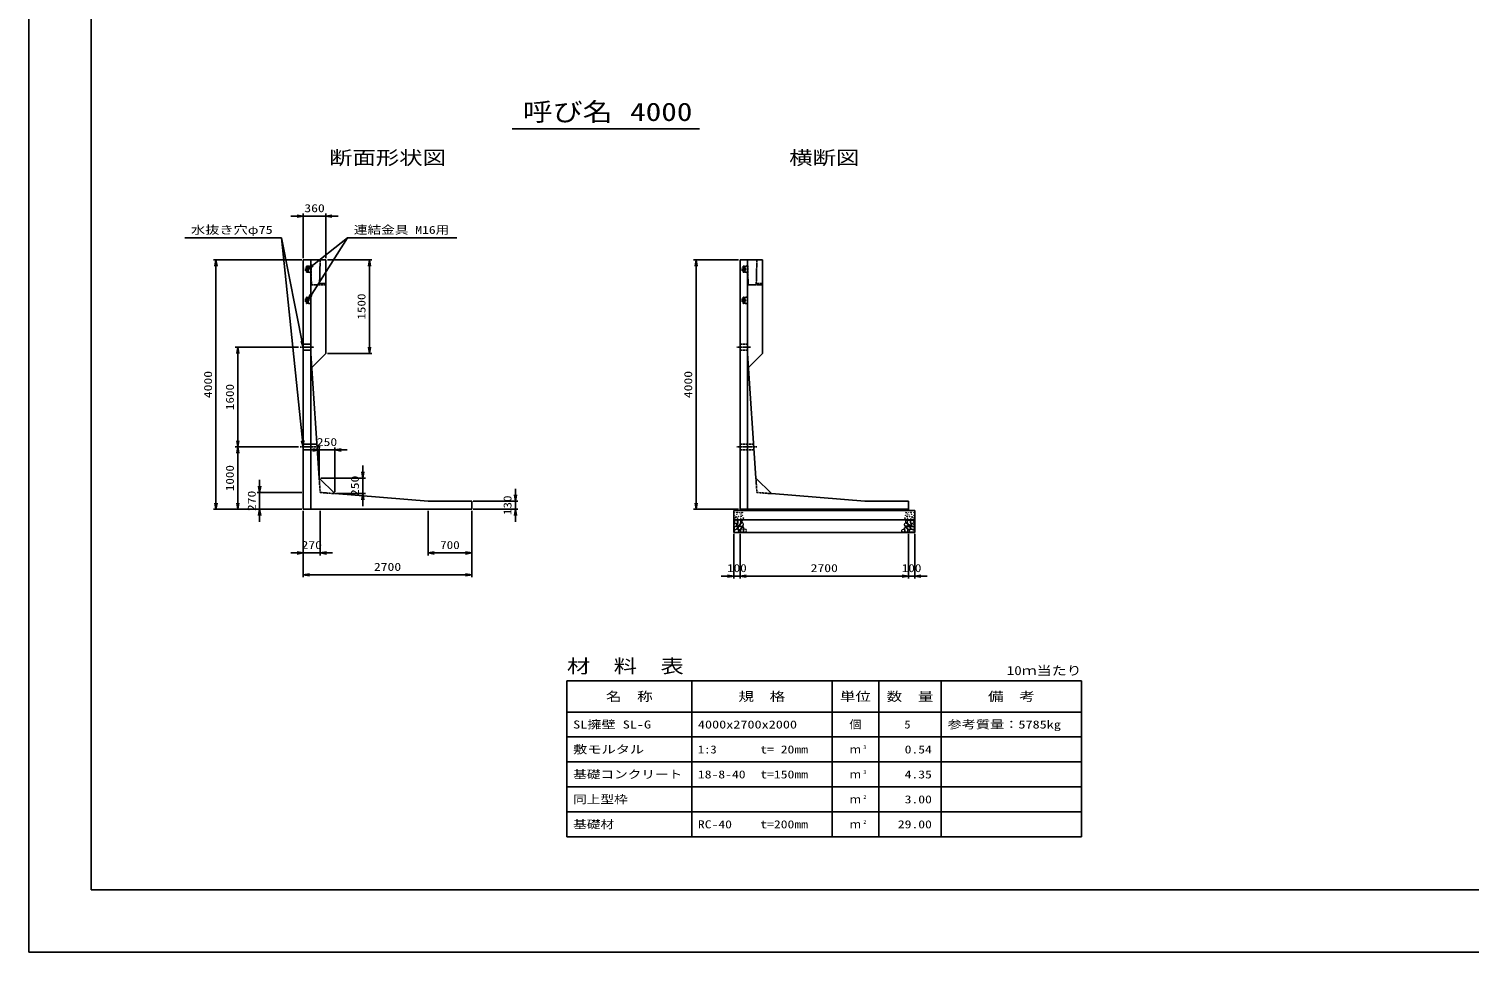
# Model space of a CAD drawing. Units: millimetres at full size. Extents: x 0 to 42050, y 0 to 29700.
# Drawn here: x 0 to 23088, y 0 to 14803 of the extents above; entities that cross this region are included whole.
import ezdxf
from ezdxf.enums import TextEntityAlignment as Align

# ---------------------------------------------------------------- set-up
doc = ezdxf.new("R2010")
doc.units = ezdxf.units.MM
doc.linetypes.add('CHAIN', pattern=[18.5, 12, -1.5, 3.5, -1.5])
doc.linetypes.add('DASHED_SPACED', pattern=[12, 6, -6])
for name, color, linetype, lineweight in [('D-BMK', 2, 'CHAIN', 25), ('D-DCR-HCHn', 4, 'Continuous', 9), ('D-MTR-FRAM', 7, 'Continuous', 25), ('D-MTR-LINE', 7, 'Continuous', 25), ('D-STR-DIM', 7, 'Continuous', 25), ('D-STR-STRn', 1, 'Continuous', 25), ('D-STR-TXT', 7, 'Continuous', 25), ('D-TTL', 2, 'Continuous', 25), ('D-TTL-TXT', 7, 'Continuous', 25)]:
    doc.layers.add(name, color=color, linetype=linetype, lineweight=lineweight)
doc.layers.add('D-MTR', color=7, linetype='Continuous')
doc.layers.add('D-MTR-TXT', color=7, linetype='Continuous')
doc.styles.add('ＭＳ ゴシック', font='')
doc.styles.get('ＭＳ ゴシック').set_extended_font_data('MS Gothic')

# ---------------------------------------------------------------- blocks, each defined once
blk = doc.blocks.new('open_arrow')
at = {"color": 0, "linetype": 'Continuous', "lineweight": -2}
blk.add_lwpolyline([(7.5, 1.25), (0, 0), (7.5, -1.25)], dxfattribs=at)
blk = doc.blocks.new('30KN')
at = {"color": 1, "linetype": 'DASHED_SPACED', "lineweight": 25}
for p, q in [((-85, 19.095), (-85, -19.095)), ((-58, 31.14), (-76.155, 29.028)), ((-68, 47.5), (-68, 45.66)), ((-65.5, 41.33), (-60.5, 38.443)), ((-54, 46), (-62.257, 46)), ((-40.306, 45.707), (-41.691, 35.314)), ((0, 53), (-37.704, 48.287)), ((0, -53), (0, 53)), ((-76.155, -29.028), (-58, -31.14)), ((-68, -47.5), (-68, -45.66)), ((-65.5, -41.33), (-60.5, -38.443)), ((-54, -46), (-62.257, -46)), ((-41.691, -35.314), (-40.306, -45.707)), ((-37.704, -48.287), (0, -53))]:
    blk.add_line(p, q, dxfattribs=at)
at = {"color": 1, "linetype": 'Continuous', "lineweight": 25}
for p, q in [((-58, 42), (-58, 21.448)), ((-46, 46), (-54, 46)), ((-42, 42), (-42, 21.448)), ((-58, -42), (-58, -21.448)), ((-46, -46), (-54, -46)), ((-42, -42), (-42, -21.448))]:
    blk.add_line(p, q, dxfattribs=at)
blk.add_circle((-50, 0), 13, dxfattribs=at)
at = {"color": 1, "linetype": 'DASHED_SPACED', "lineweight": 25}
for centre, radius, start, end in [((-75, 19.095), 10, 96.63251, 180), ((-66.5, 47.5), 1.5, 19.47123, 180), ((-63, 45.66), 5, 180, 240), ((-62.257, 49), 3, 199.47122, 270), ((-63, 34.113), 5, 0, 60), ((-37.332, 45.31), 3, 97.12502, 172.40536), ((-75, -19.095), 10, 180, 263.36749), ((-63, -45.66), 5, 120, 180), ((-66.5, -47.5), 1.5, 180, 340.57225), ((-62.257, -49), 3, 90, 160.55052), ((-63, -34.113), 5, 300, 0), ((-37.332, -45.31), 3, 187.59464, 262.87498)]:
    blk.add_arc(centre, radius, start, end, dxfattribs=at)
at = {"color": 1, "linetype": 'Continuous', "lineweight": 25}
for centre, radius, start, end in [((-50, 0), 18, 129.95842, 230.0969), ((-68, 21.448), 10, 310.0894, 0), ((-54, 42), 4, 90, 180), ((-46, 42), 4, 0, 90), ((-44.665, 35.71), 3, 332.67182, 352.40536), ((-32, 21.448), 10, 180, 229.9948), ((-50, 0), 18, 310.0052, 50.12245), ((-68, -21.448), 10, 0, 49.9948), ((-54, -42), 4, 180, 270), ((-46, -42), 4, 270, 0), ((-32, -21.448), 10, 130.0052, 180), ((-44.665, -35.71), 3, 7.59464, 27.32818)]:
    blk.add_arc(centre, radius, start, end, dxfattribs=at)

msp = doc.modelspace()

# ---------------------------------------------------------------- linework, layer by layer
at = {"layer": 'D-BMK'}
for p, q in [((4350, 9700), (4570, 9700)), ((11350, 9700), (11570, 9700)), ((4350, 8100), (4670.897, 8100)), ((11350, 8100), (11670.897, 8100))]:
    msp.add_line(p, q, dxfattribs=at)
at = {"layer": 'D-BMK', "linetype": 'DASHED_SPACED'}
for p, q in [((4670, 7370), (4654.46, 7601.026)), ((11670, 7370), (11654.46, 7601.026)), ((4670, 7370), (4904.46, 7351.026)), ((11670, 7370), (11904.46, 7351.026))]:
    msp.add_line(p, q, dxfattribs=at)
at = {"layer": 'D-DCR-HCHn'}
for points in [[(11307.281, 6863.808), (11300.346, 6843.005), (11309.592, 6829.136), (11332.707, 6826.824), (11348.488, 6833.599), (11341.952, 6849.939), (11346.575, 6859.185), (11337.33, 6868.431), (11323.461, 6873.053)], [(11351.155, 6787.009), (11368.277, 6812.692), (11366.137, 6819.112), (11342.594, 6825.533), (11321.192, 6823.393), (11306.21, 6810.551), (11304.07, 6795.57), (11306.21, 6780.588), (11323.332, 6776.308)], [(11359.716, 6733.503), (11374.698, 6739.924), (11378.978, 6761.326), (11370.417, 6776.308), (11355.435, 6780.588), (11336.173, 6778.448), (11314.771, 6769.887), (11304.07, 6757.045), (11304.07, 6742.064), (11310.49, 6733.503), (11336.173, 6735.643)], [(11351.198, 6921.594), (11330.395, 6926.217), (11311.904, 6916.971), (11309.592, 6896.168), (11314.215, 6879.988), (11337.33, 6873.053), (11353.51, 6873.053), (11360.444, 6884.611), (11360.444, 6910.037)], [(11369.69, 6923.906), (11362.756, 6903.102), (11365.067, 6879.988), (11348.887, 6854.562), (11369.69, 6843.005), (11392.805, 6854.562), (11406.673, 6873.053), (11411.296, 6903.102), (11406.673, 6919.283), (11392.805, 6926.217)], [(11374.313, 6843.005), (11362.756, 6833.759), (11367.379, 6826.824), (11383.559, 6826.824), (11390.493, 6829.136), (11395.116, 6838.382), (11388.182, 6845.316)], [(11411.082, 6787.009), (11421.783, 6812.692), (11413.222, 6823.393), (11387.539, 6823.393), (11376.838, 6819.112), (11366.137, 6804.131), (11366.137, 6791.289), (11376.838, 6774.167), (11389.679, 6772.027)], [(11406.801, 6739.924), (11406.801, 6765.606), (11396.1, 6772.027), (11385.399, 6765.606), (11383.259, 6750.625), (11385.399, 6737.783), (11400.381, 6733.503)], [(11408.985, 6868.431), (11397.427, 6840.693), (11406.673, 6829.136), (11434.411, 6829.136), (11445.968, 6833.759), (11457.525, 6849.939), (11457.525, 6863.808), (11445.968, 6882.299), (11432.099, 6884.611)], [(11447.466, 6735.643), (11453.886, 6754.905), (11451.746, 6776.308), (11466.728, 6799.85), (11447.466, 6810.551), (11426.063, 6799.85), (11413.222, 6782.728), (11408.941, 6754.905), (11413.222, 6739.924), (11426.063, 6733.503)], [(11413.608, 6919.283), (11413.608, 6891.545), (11425.165, 6884.611), (11436.722, 6891.545), (11439.034, 6907.725), (11436.722, 6921.594), (11420.542, 6926.217)], [(11443.185, 6810.551), (11453.886, 6819.112), (11449.606, 6825.533), (11434.624, 6825.533), (11428.204, 6823.393), (11423.923, 6814.832), (11430.344, 6808.411)], [(11464.588, 6737.783), (11483.85, 6733.503), (11500.972, 6742.064), (11503.112, 6761.326), (11498.831, 6776.308), (11477.429, 6782.728), (11462.447, 6782.728), (11456.027, 6772.027), (11456.027, 6748.484)], [(14030.412, 6737.783), (14011.15, 6733.503), (13994.028, 6742.064), (13991.888, 6761.326), (13996.169, 6776.308), (14017.571, 6782.728), (14032.553, 6782.728), (14038.973, 6772.027), (14038.973, 6748.484)], [(14047.534, 6735.643), (14041.114, 6754.905), (14043.254, 6776.308), (14028.272, 6799.85), (14047.534, 6810.551), (14068.937, 6799.85), (14081.778, 6782.728), (14086.059, 6754.905), (14081.778, 6739.924), (14068.937, 6733.503)], [(14086.015, 6868.431), (14097.573, 6840.693), (14088.327, 6829.136), (14060.589, 6829.136), (14049.032, 6833.759), (14037.475, 6849.939), (14037.475, 6863.808), (14049.032, 6882.299), (14062.901, 6884.611)], [(14051.815, 6810.551), (14041.114, 6819.112), (14045.394, 6825.533), (14060.376, 6825.533), (14066.796, 6823.393), (14071.077, 6814.832), (14064.656, 6808.411)], [(14081.392, 6919.283), (14081.392, 6891.545), (14069.835, 6884.611), (14058.278, 6891.545), (14055.966, 6907.725), (14058.278, 6921.594), (14074.458, 6926.217)], [(14083.918, 6787.009), (14073.217, 6812.692), (14081.778, 6823.393), (14107.461, 6823.393), (14118.162, 6819.112), (14128.863, 6804.131), (14128.863, 6791.289), (14118.162, 6774.167), (14105.321, 6772.027)], [(14125.31, 6923.906), (14132.244, 6903.102), (14129.933, 6879.988), (14146.113, 6854.562), (14125.31, 6843.005), (14102.195, 6854.562), (14088.327, 6873.053), (14083.704, 6903.102), (14088.327, 6919.283), (14102.195, 6926.217)], [(14088.199, 6739.924), (14088.199, 6765.606), (14098.9, 6772.027), (14109.601, 6765.606), (14111.741, 6750.625), (14109.601, 6737.783), (14094.62, 6733.503)], [(14120.687, 6843.005), (14132.244, 6833.759), (14127.621, 6826.824), (14111.441, 6826.824), (14104.507, 6829.136), (14099.884, 6838.382), (14106.818, 6845.316)], [(14135.284, 6733.503), (14120.302, 6739.924), (14116.022, 6761.326), (14124.583, 6776.308), (14139.565, 6780.588), (14158.827, 6778.448), (14180.229, 6769.887), (14190.93, 6757.045), (14190.93, 6742.064), (14184.51, 6733.503), (14158.827, 6735.643)], [(14143.845, 6787.009), (14126.723, 6812.692), (14128.863, 6819.112), (14152.406, 6825.533), (14173.808, 6823.393), (14188.79, 6810.551), (14190.93, 6795.57), (14188.79, 6780.588), (14171.668, 6776.308)], [(14143.802, 6921.594), (14164.605, 6926.217), (14183.096, 6916.971), (14185.408, 6896.168), (14180.785, 6879.988), (14157.67, 6873.053), (14141.49, 6873.053), (14134.556, 6884.611), (14134.556, 6910.037)], [(14187.719, 6863.808), (14194.654, 6843.005), (14185.408, 6829.136), (14162.293, 6826.824), (14146.512, 6833.599), (14153.048, 6849.939), (14148.425, 6859.185), (14157.67, 6868.431), (14171.539, 6873.053)]]:
    msp.add_lwpolyline(points, close=True, dxfattribs=at)
for centre, radius in [((11308.582, 7046.944), 2.4), ((11309.495, 7004.135), 2.4), ((11318.007, 6960.914), 2.4), ((11337.576, 6976.202), 6), ((11349.833, 7021.609), 2.4), ((11355.172, 7050.324), 6), ((11358.5, 6957.658), 2.4), ((11375.12, 6983.919), 2.4), ((11386.285, 7011.178), 2.4), ((11395.523, 7045.012), 2.4), ((11410.738, 6957.256), 2.4), ((11416.171, 6987.275), 6), ((11414.11, 7023.485), 2.4), ((11435.179, 7047.136), 6), ((11441.323, 7005.152), 2.4), ((11452.724, 6957.776), 6), ((14043.276, 6957.776), 6), ((14054.677, 7005.152), 2.4), ((14060.821, 7047.136), 6), ((14079.829, 6987.275), 6), ((14081.89, 7023.485), 2.4), ((14085.262, 6957.256), 2.4), ((14100.477, 7045.012), 2.4), ((14109.715, 7011.178), 2.4), ((14120.88, 6983.919), 2.4), ((14140.828, 7050.324), 6), ((14137.5, 6957.658), 2.4), ((14146.167, 7021.609), 2.4), ((14158.424, 6976.202), 6), ((14177.993, 6960.914), 2.4), ((14186.505, 7004.135), 2.4), ((14187.418, 7046.944), 2.4)]:
    msp.add_circle(centre, radius, dxfattribs=at)
at = {"layer": 'D-MTR-FRAM'}
for p, q in [((8625, 4350), (16875, 4350)), ((8625, 4350), (8625, 1850)), ((16875, 4350), (16875, 1850)), ((8625, 1850), (16875, 1850))]:
    msp.add_line(p, q, dxfattribs=at)
at = {"layer": 'D-MTR-LINE'}
for p, q in [((10625, 4350), (10625, 1850)), ((12875, 4350), (12875, 1850)), ((13625, 4350), (13625, 1850)), ((14625, 4350), (14625, 1850)), ((8625, 3850), (16875, 3850)), ((8625, 3450), (16875, 3450)), ((8625, 3050), (16875, 3050)), ((8625, 2650), (16875, 2650)), ((8625, 2250), (16875, 2250))]:
    msp.add_line(p, q, dxfattribs=at)
at = {"layer": 'D-STR-DIM'}
for p, q in [((4200, 11800), (4960, 11800)), ((4400, 11125), (4400, 11840)), ((4760, 11125), (4760, 11840)), ((4375, 11100), (2960, 11100)), ((3000, 7100), (3000, 11100)), ((4785, 11100), (5500, 11100)), ((5460, 11100), (5460, 9600)), ((11375, 11100), (10656.528, 11100)), ((10696.528, 11100), (10696.528, 7100)), ((4325, 9700), (3310, 9700)), ((3350, 8100), (3350, 9700)), ((4785, 9600), (5500, 9600)), ((4325, 8100), (3310, 8100)), ((4325, 8100), (3310, 8100)), ((3350, 7100), (3350, 8100)), ((4654.46, 7626.026), (4654.46, 8091.026)), ((4904.46, 7376.026), (4904.46, 8091.026)), ((5104.46, 8051.026), (4454.46, 8051.026)), ((5354.46, 7801.026), (5354.46, 7151.026)), ((3700, 6900), (3700, 7570)), ((4679.46, 7601.026), (5394.46, 7601.026)), ((7800, 7430), (7800, 6900)), ((4375, 7370), (3660, 7370)), ((4929.46, 7351.026), (5394.46, 7351.026)), ((7125, 7230), (7840, 7230)), ((4375, 7100), (2960, 7100)), ((4375, 7100), (3310, 7100)), ((4375, 7100), (3660, 7100)), ((4400, 7075), (4400, 6360)), ((4400, 7075), (4400, 6010)), ((4670, 7075), (4670, 6360)), ((6400, 7075), (6400, 6360)), ((7100, 7075), (7100, 6360)), ((7100, 7075), (7100, 6010)), ((7125, 7100), (7840, 7100)), ((11375, 7100), (10656.528, 7100)), ((11300, 6705), (11300, 5990)), ((11400, 6705), (11400, 5990)), ((11400, 6705), (11400, 5990)), ((14100, 6705), (14100, 5990)), ((14100, 6705), (14100, 5990)), ((14200, 6705), (14200, 5990)), ((4200, 6400), (4870, 6400)), ((6400, 6400), (7100, 6400)), ((4400, 6050), (7100, 6050)), ((11600, 6030), (11100, 6030)), ((11400, 6030), (14100, 6030)), ((13900, 6030), (14400, 6030))]:
    msp.add_line(p, q, dxfattribs=at)
at = {"layer": 'D-STR-STRn'}
for p, q in [((4400, 11100), (4400, 7100)), ((4400, 11100), (4760, 11100)), ((4520, 7100), (4520, 11100)), ((4760, 11100), (4760, 9600)), ((11400, 11100), (11400, 7100)), ((11400, 11100), (11760, 11100)), ((11520, 7100), (11520, 11100)), ((11760, 11100), (11760, 9600)), ((4520, 9600), (4654.46, 7601.026)), ((4760, 9600), (4535.126, 9375.126)), ((11520, 9600), (11654.46, 7601.026)), ((11760, 9600), (11535.126, 9375.126)), ((4904.46, 7351.026), (4654.46, 7601.026)), ((11904.46, 7351.026), (11654.46, 7601.026)), ((4904.46, 7351.026), (6400, 7230)), ((7100, 7230), (6400, 7230)), ((7100, 7100), (7100, 7230)), ((11904.46, 7351.026), (13400, 7230)), ((14100, 7230), (13400, 7230)), ((14100, 7100), (14100, 7230)), ((4400, 7100), (7100, 7100)), ((11300, 6730), (11300, 7080)), ((11300, 7080), (14200, 7080)), ((11300, 6930), (14200, 6930)), ((11400, 7100), (13616, 7100)), ((11400, 7100), (11400, 7080)), ((11400, 7100), (14100, 7100)), ((14100, 7100), (14100, 7080)), ((14200, 7080), (14200, 6730)), ((11300, 6730), (14200, 6730))]:
    msp.add_line(p, q, dxfattribs=at)
at = {"layer": 'D-STR-STRn', "linetype": 'DASHED_SPACED'}
for p, q in [((4520, 11100), (4530, 10700)), ((4660, 10700), (4670, 11100)), ((11520, 11100), (11530, 10700)), ((11660, 10700), (11670, 11100)), ((4530, 10700), (4660, 10700)), ((4660, 10700), (4760, 10700)), ((4660.5, 10720), (4760, 10720)), ((11530, 10700), (11660, 10700)), ((11660, 10700), (11760, 10700)), ((11660.5, 10720), (11760, 10720)), ((4400, 9746.875), (4520, 9746.875)), ((11400, 9746.875), (11520, 9746.875)), ((4400, 9653.125), (4520, 9653.125)), ((11400, 9653.125), (11520, 9653.125)), ((4400, 8146.875), (4617.744, 8146.875)), ((11400, 8146.875), (11617.744, 8146.875)), ((4400, 8053.125), (4624.05, 8053.125)), ((11400, 8053.125), (11624.05, 8053.125))]:
    msp.add_line(p, q, dxfattribs=at)
at = {"layer": 'D-STR-TXT'}
for p, q in [((4050, 11450), (2500, 11450)), ((4400, 9700), (4050, 11450)), ((4400, 8100), (4050, 11450)), ((4470, 10450), (5110, 11450)), ((4470, 10950), (5110, 11450)), ((5110, 11450), (6860, 11450))]:
    msp.add_line(p, q, dxfattribs=at)
at = {"layer": 'D-TTL'}
for points in [[(0, 0), (42050, 0), (42050, 29700), (0, 29700)], [(1000, 1000), (41050, 1000), (41050, 28700), (1000, 28700)]]:
    msp.add_lwpolyline(points, close=True, dxfattribs=at)
at = {"layer": 'D-TTL-TXT'}
msp.add_line((7750, 13200), (10750, 13200), dxfattribs=at)

# ---------------------------------------------------------------- block references
at = {"layer": 'D-STR-DIM', "xscale": 13.3, "yscale": 13.3}
for p, rotation in [((4400, 11800), 180), ((3000, 11100), 270), ((5460, 11100), 270), ((10696.528, 11100), 270), ((3350, 9700), 270), ((5460, 9600), 90), ((3350, 8100), 90), ((3350, 8100), 270), ((4654.46, 8051.026), 180), ((5354.46, 7601.026), 90), ((3700, 7370), 90), ((3000, 7100), 90), ((3350, 7100), 90), ((5354.46, 7351.026), 270), ((7800, 7230), 90), ((10696.528, 7100), 90), ((3700, 7100), 270), ((7800, 7100), 270), ((4400, 6400), 180), ((7100, 6400), 180), ((7100, 6050), 180), ((11300, 6030), 180), ((14100, 6030), 180), ((14100, 6030), 180)]:
    msp.add_blockref('open_arrow', p, dxfattribs=dict(at, rotation=rotation))
for p in [(4760, 11800), (4904.46, 8051.026), (4670, 6400), (6400, 6400), (4400, 6050), (11400, 6030), (11400, 6030), (14200, 6030)]:
    msp.add_blockref('open_arrow', p, dxfattribs=at)
at = {"layer": 'D-STR-STRn'}
for p in [(4520, 10950), (11520, 10950), (4520, 10450), (11520, 10450)]:
    msp.add_blockref('30KN', p, dxfattribs=at)
at = {"layer": 'D-STR-TXT', "xscale": 13.3, "yscale": 13.3}
for p, rotation in [((4470, 10950), 38), ((4470, 10450), 57.4), ((4400, 9700), 101.3), ((4400, 8100), 96)]:
    msp.add_blockref('open_arrow', p, dxfattribs=dict(at, rotation=rotation))

# ---------------------------------------------------------------- texts
at = {"layer": 'D-MTR', "style": 'ＭＳ ゴシック', "width": 1.25}
msp.add_text('材\u3000料\u3000表', height=219.9, dxfattribs=at).set_placement((8625, 4410), align=Align.BOTTOM_LEFT)
at = {"layer": 'D-MTR', "style": 'ＭＳ ゴシック', "width": 1.2}
msp.add_text('10ｍ当たり', height=146.6, dxfattribs=at).set_placement((16875, 4398.333), align=Align.BOTTOM_RIGHT)
at = {"layer": 'D-MTR-TXT', "style": 'ＭＳ ゴシック'}
for s, height, width, p in [('名\u3000称', 146.6, 1.25, (9625, 4100)), ('規\u3000格', 146.6, 1.25, (11750, 4100)), ('単位', 146.6, 1.25, (13250, 4100)), ('数\u3000量', 146.6, 1.25, (14125, 4100)), ('備\u3000考', 146.6, 1.25, (15750, 4100)), ('個', 128.3, 1.1, (13250, 3650))]:
    msp.add_text(s, height=height, dxfattribs=dict(at, width=width)).set_placement(p, align=Align.MIDDLE_CENTER)
for s, width, p in [('SL擁壁 SL-G', 1.3, (8725, 3650)), ('4000x2700x2000', 1.3, (10725, 3650)), ('参考質量：5785kg', 1.3, (14725, 3650)), ('敷モルタル', 1.3, (8725, 3250)), ('1:3', 1.15, (10725, 3250)), ('t= 20mm', 1.25, (11725, 3250)), ('基礎コンクリート', 1.25, (8725, 2850)), ('18-8-40', 1.25, (10725, 2850)), ('t=150mm', 1.25, (11725, 2850)), ('同上型枠', 1.25, (8725, 2450)), ('基礎材', 1.25, (8725, 2050)), ('RC-40', 1.25, (10725, 2050)), ('t=200mm', 1.25, (11725, 2050))]:
    msp.add_text(s, height=128.3, dxfattribs=dict(at, width=width)).set_placement(p, align=Align.MIDDLE_LEFT)
for s, width, p in [('5', 1.15, (14133.883, 3650)), ('0.54', 1.25, (14475, 3250)), ('4.35', 1.25, (14475, 2850)), ('3.00', 1.25, (14475, 2450)), ('29.00', 1.25, (14475, 2050))]:
    msp.add_text(s, height=128.3, dxfattribs=dict(at, width=width)).set_placement(p, align=Align.MIDDLE_RIGHT)
for p in [(13250, 3250), (13250, 2850), (13250, 2450), (13250, 2050)]:
    msp.add_text('ｍ', height=128.3, dxfattribs=at).set_placement(p, align=Align.MIDDLE_CENTER)
at = {"layer": 'D-MTR-TXT', "style": 'ＭＳ ゴシック', "width": 1.15}
for s, p in [('3', (13375, 3238.333)), ('3', (13375, 2838.333)), ('2', (13375, 2438.333)), ('2', (13375, 2038.333))]:
    msp.add_text(s, height=64.15, dxfattribs=at).set_placement(p, align=Align.BOTTOM_LEFT)
at = {"layer": 'D-STR-DIM', "style": 'ＭＳ ゴシック'}
for s, width, p in [('360', 1.25, (4580, 11927.5)), ('250', 1.25, (4779.46, 8178.526)), ('270', 1.25, (4535, 6527.5)), ('700', 1.2, (6750, 6527.5)), ('2700', 1.25, (5750, 6177.5)), ('100', 1.2, (11350, 6157.5)), ('2700', 1.25, (12750, 6157.5)), ('100', 1.2, (14150, 6157.5))]:
    msp.add_text(s, height=128.3, dxfattribs=dict(at, width=width)).set_placement(p, align=Align.MIDDLE_CENTER)
for s, width, p in [('1500', 1.2, (5332.5, 10350)), ('4000', 1.25, (2872.5, 9100)), ('4000', 1.25, (10569.028, 9100)), ('1600', 1.2, (3222.5, 8900)), ('1000', 1.2, (3222.5, 7600)), ('250', 1.25, (5226.96, 7476.026)), ('270', 1.25, (3572.5, 7235)), ('130', 1.2, (7672.5, 7165))]:
    msp.add_text(s, height=128.3, rotation=90, dxfattribs=dict(at, width=width)).set_placement(p, align=Align.MIDDLE_CENTER)
at = {"layer": 'D-STR-TXT', "style": 'ＭＳ ゴシック'}
for s, width, p in [('水抜き穴φ75', 1.3, (2600, 11476.667)), ('連結金具 M16用', 1.25, (5210, 11476.667))]:
    msp.add_text(s, height=128.3, dxfattribs=dict(at, width=width)).set_placement(p, align=Align.BOTTOM_LEFT)
at = {"layer": 'D-TTL-TXT', "style": 'ＭＳ ゴシック'}
for s, height, width, p in [('呼び名', 293.3, 1.2, (8637.5, 13237.5)), ('4000', 293.3, 1.25, (10137.5, 13237.5)), ('断面形状図', 219.9, 1.25, (5750, 12560)), ('横断図', 219.9, 1.25, (12750, 12560))]:
    msp.add_text(s, height=height, dxfattribs=dict(at, width=width)).set_placement(p, align=Align.BOTTOM_CENTER)

doc.saveas('drawing.dxf')
